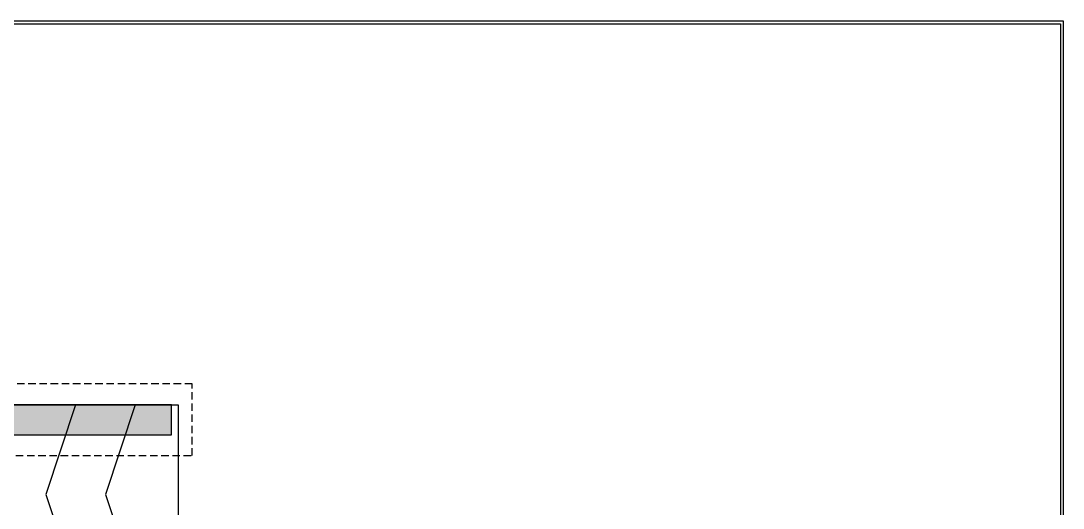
# Model space of a CAD drawing. Header units: millimetres. Extents: x 149548 to 2403857, y -1677380 to -1015873.
# Drawn here: x 2243817 to 2278771, y -1597015 to -1580687 of the extents above; entities that cross this region are included whole.
import ezdxf

# ---------------------------------------------------------------- set-up
doc = ezdxf.new("R2010")
doc.units = ezdxf.units.MM
doc.header["$MEASUREMENT"] = 0
doc.linetypes.add('HIDDEN', pattern=[0.375, 0.25, -0.125])
for name, color, linetype in [('Gabion Wall', 7, 'Continuous'), ('Pcc_ST', 6, 'Continuous'), ('RAMP', 7, 'Continuous')]:
    doc.layers.add(name, color=color, linetype=linetype)

# ---------------------------------------------------------------- blocks, each defined once
blk = doc.blocks.new('RAMP')
at = {"layer": 'RAMP', "color": 8}
blk.add_lwpolyline([(1949009, -1591899), (1991379, -1591899), (1991379, -1597898), (1949009, -1597898)], close=True, dxfattribs=at)
for points in [[(1987939, -1591899), (1986939, -1594899), (1987939, -1597898)], [(1989939, -1591899), (1988939, -1594899), (1989939, -1597899)]]:
    blk.add_lwpolyline(points, dxfattribs=at)

msp = doc.modelspace()

# ---------------------------------------------------------------- hatches: boundary and pattern name
at = {"layer": 'Gabion Wall'}
h = msp.add_hatch(dxfattribs=at)
h.set_pattern_fill('ANSI36', color=8, scale=1000)
h.set_pattern_definition([(45, (258427.79, -201005.04), (66.291261, 243.067956), [312.5, -62.5, 0, -62.5])])
h.paths.add_polyline_path([(2248865.3, -1593553.8), (2206725.3, -1593553.8), (2206725.3, -1594553.8), (2248865.3, -1594553.8)])

# ---------------------------------------------------------------- linework, layer by layer
at = {"lineweight": -3, "elevation": 0}
for points in [[(2278771.3, -1580687.4), (2278771.3, -1654937.4), (2173646.3, -1654937.4), (2173646.3, -1580687.4)], [(2278677, -1654843.1), (2173740.6, -1654843.1), (2173740.6, -1580781.6), (2278677, -1580781.6)]]:
    msp.add_lwpolyline(points, close=True, dxfattribs=at)
at = {"layer": 'Gabion Wall', "color": 8, "elevation": 0}
msp.add_lwpolyline([(2248865.3, -1593553.8), (2206725.3, -1593553.8), (2206725.3, -1594553.8), (2248865.3, -1594553.8)], close=True, dxfattribs=at)
at = {"layer": 'Pcc_ST', "color": 8, "linetype": 'HIDDEN', "ltscale": 1000, "elevation": 0}
msp.add_lwpolyline([(2207275.3, -1595253.8), (2249565.3, -1595253.8), (2249565.3, -1592853.8), (2207275.3, -1592853.8)], dxfattribs=at)

# ---------------------------------------------------------------- block references
at = {"layer": 'RAMP'}
msp.add_blockref('RAMP', (257716.1, -1655.3), dxfattribs=at)

doc.saveas('drawing.dxf')
